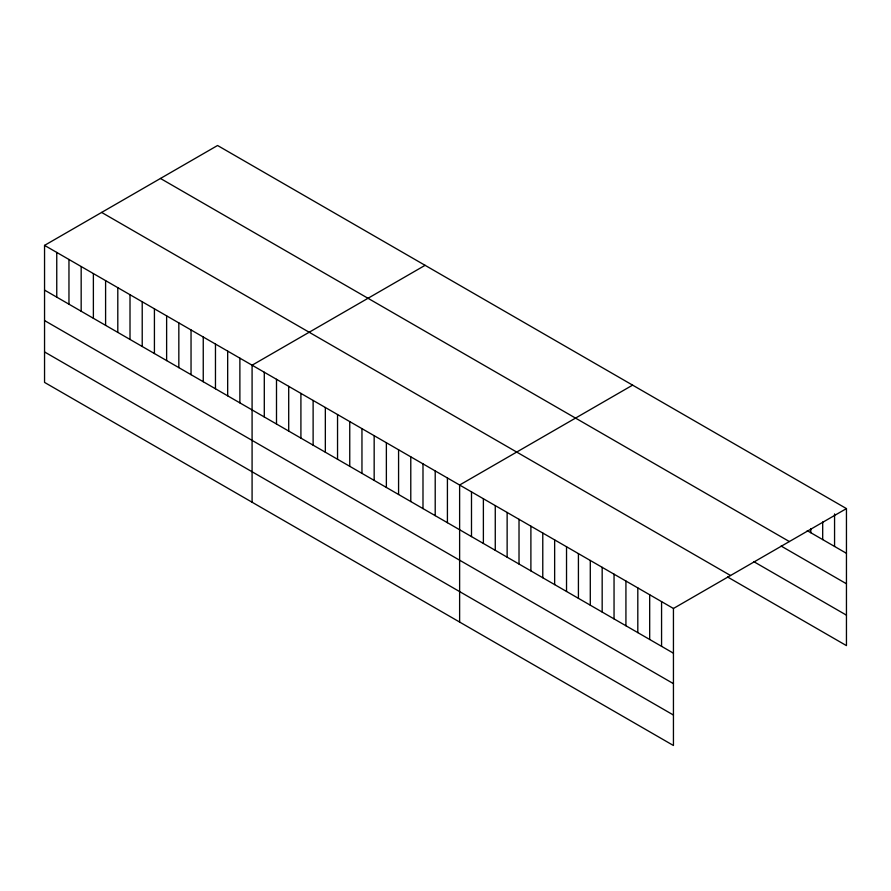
<?xml version="1.0" encoding="UTF-8"?>
<svg xmlns="http://www.w3.org/2000/svg" width="891" height="891" viewBox="0 0 891 891"><rect width="100%" height="100%" fill="white"/><g stroke="black" fill="none" stroke-linecap="round" stroke-linejoin="round"><path stroke-width="1.34" d="M44.55 245.381L673.44 608.475L673.44 745.5L44.55 382.406L44.55 245.381L217.56 145.5L846.45 508.594L846.45 645.619L727.657 577.034M425.096 265.318L252.086 365.21L252.086 502.234M632.621 385.135L459.622 485.027L459.622 622.052M673.44 608.475L846.45 508.594M807.246 530.668L846.45 553.311M160.469 178.467L789.359 541.55M781.117 546.049L846.45 583.772M753.797 561.653L846.45 615.158M101.641 212.426L730.531 575.508M44.55 290.098L673.44 653.192M44.55 320.56L673.44 683.653M44.55 351.945L673.44 715.039M834.566 513.929L834.566 546.45M822.694 521.97L822.694 539.59M810.81 528.664L810.81 532.729M661.567 601.614L661.567 646.331M649.684 594.754L649.684 639.471M637.811 587.904L637.811 632.61M625.928 581.043L625.928 625.76M614.044 574.183L614.044 618.9M602.171 567.322L602.171 612.039M590.288 560.461L590.288 605.178M578.415 553.612L578.415 598.329M566.531 546.751L566.531 591.468M554.648 539.89L554.648 584.607M542.775 533.03L542.775 577.747M530.891 526.169L530.891 570.886M519.019 519.319L519.019 564.036M507.135 512.459L507.135 557.176M495.262 505.598L495.262 550.315M483.379 498.737L483.379 543.454M471.495 491.877L471.495 536.594M447.416 477.977L447.416 522.694M435.209 470.927L435.209 515.644M422.991 463.877L422.991 508.594M410.784 456.827L410.784 501.544M398.578 449.788L398.578 494.494M386.371 442.738L386.371 487.455M374.164 435.688L374.164 480.405M361.958 428.638L361.958 473.355M349.751 421.588L349.751 466.305M337.544 414.538L337.544 459.255M325.338 407.499L325.338 452.205M313.12 400.449L313.12 445.166M300.913 393.399L300.913 438.116M288.706 386.349L288.706 431.066M276.5 379.299L276.5 424.016M264.293 372.249L264.293 416.966M239.879 358.16L239.879 402.877M227.673 351.11L227.673 395.827M215.466 344.06L215.466 388.777M203.248 337.01L203.248 381.727M191.042 329.96L191.042 374.677M178.835 322.921L178.835 367.627M166.628 315.871L166.628 360.588M154.421 308.821L154.421 353.538M142.215 301.771L142.215 346.488M130.008 294.721L130.008 339.438M117.801 287.67L117.801 332.388M105.595 280.632L105.595 325.338M93.377 273.582L93.377 318.299M81.17 266.532L81.17 311.249M68.963 259.481L68.963 304.199M56.757 252.431L56.757 297.149"/></g></svg>
